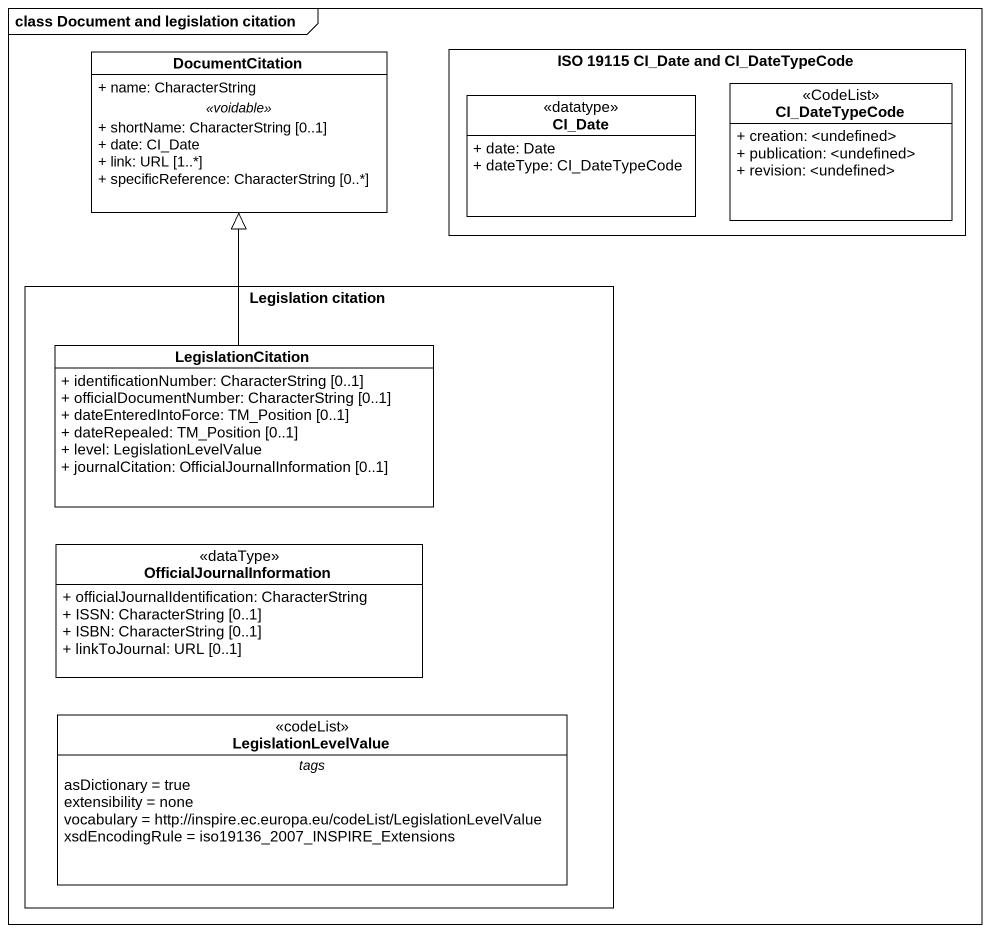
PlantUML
@startuml
mainframe class Document and legislation citation
hide circle
hide empty members
skinparam classAttributeIconSize 0
class DocumentCitation {
  + name: CharacterString
  .. <<voidable>> ..
  + shortName: CharacterString [0..1]
  + date: CI_Date
  + link: URL [1..*]
  + specificReference: CharacterString [0..*]
}
rectangle "ISO 19115 CI_Date and CI_DateTypeCode" as ISO_19115_CI_Date_and_CI {
  class CI_Date <<datatype>> {
    + date: Date
    + dateType: CI_DateTypeCode
  }
  class CI_DateTypeCode <<CodeList>> {
    + creation: <undefined>
    + publication: <undefined>
    + revision: <undefined>
  }
}
rectangle "Legislation citation" as Legislation_citation {
  class LegislationCitation {
    + identificationNumber: CharacterString [0..1]
    + officialDocumentNumber: CharacterString [0..1]
    + dateEnteredIntoForce: TM_Position [0..1]
    + dateRepealed: TM_Position [0..1]
    + level: LegislationLevelValue
    + journalCitation: OfficialJournalInformation [0..1]
  }
  class OfficialJournalInformation <<dataType>> {
    + officialJournalIdentification: CharacterString
    + ISSN: CharacterString [0..1]
    + ISBN: CharacterString [0..1]
    + linkToJournal: URL [0..1]
  }
  class LegislationLevelValue <<codeList>> {
    -- tags --
    asDictionary = true
    extensibility = none
    vocabulary = http://inspire.ec.europa.eu/codeList/LegislationLevelValue
    xsdEncodingRule = iso19136_2007_INSPIRE_Extensions
  }
}
LegislationCitation -up-|> DocumentCitation
@enduml
